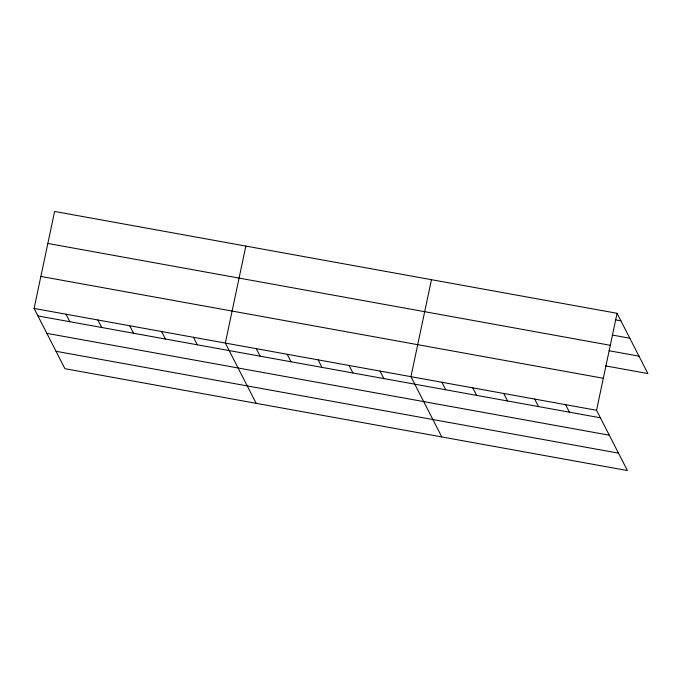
<?xml version="1.0" encoding="UTF-8"?>
<svg xmlns="http://www.w3.org/2000/svg" width="682" height="682" viewBox="0 0 682 682"><rect width="100%" height="100%" fill="white"/><g stroke="black" fill="none" stroke-linecap="round" stroke-linejoin="round"><path stroke-width="1.02" d="M617.065 313.302L596.545 410.274L627.389 470.546L64.935 368.698L34.1 308.435L54.611 211.454L617.065 313.302L647.9 373.565L605.625 365.91M245.844 246.083L225.333 343.063L256.168 403.326M431.45 279.697L410.939 376.669L441.783 436.932M615.752 319.884L620.91 320.813M612.283 335.05L629.818 338.221M47.842 243.457L610.296 345.305M609.086 350.744L638.991 356.157M40.869 276.432L603.314 378.28M34.1 308.435L596.545 410.274M37.945 315.945L600.399 417.793M46.853 333.353L609.299 435.201M56.035 351.29L618.48 453.138M565.617 404.673L569.461 412.192M534.679 399.072L538.524 406.591M503.742 393.471L507.587 400.99M472.814 387.87L476.658 395.389M441.876 382.27L445.721 389.789M380.01 371.068L383.855 378.587M349.073 365.467L352.918 372.977M318.136 359.866L321.981 367.376M287.199 354.265L291.043 361.775M256.27 348.664L260.115 356.175M193.458 337.292L197.303 344.802M161.591 331.52L165.436 339.031M129.716 325.749L133.561 333.259M97.841 319.977L101.686 327.488M65.975 314.206L69.82 321.716"/></g></svg>
